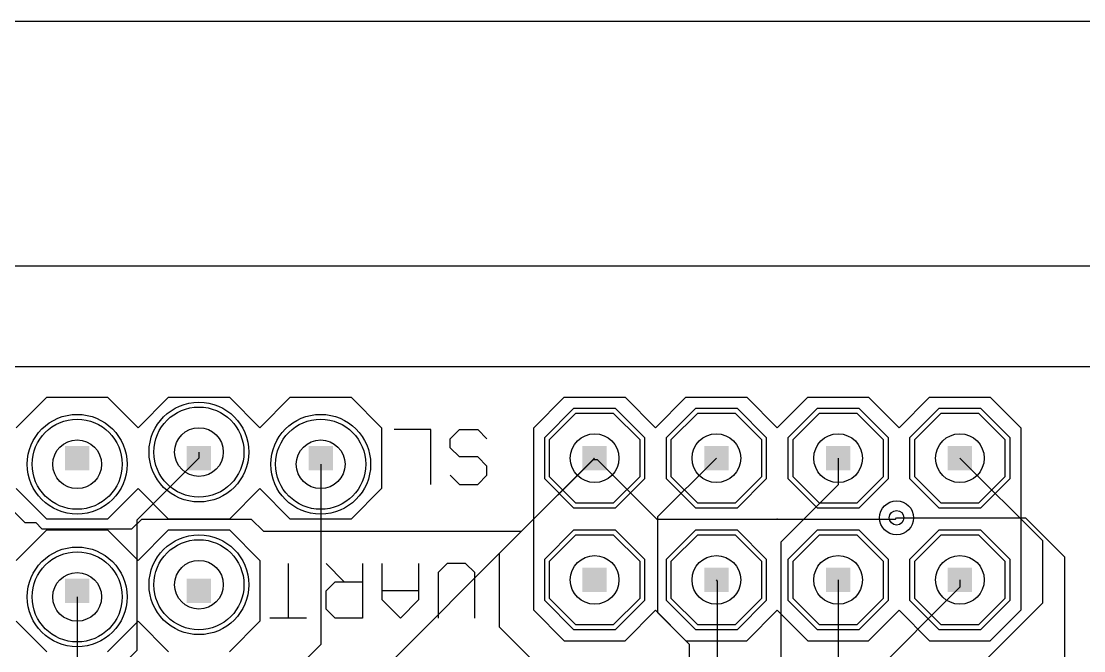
# Model space of a CAD drawing. Extents: x -2.5 to 58.7, y -2.3 to 56.7.
# Drawn here: x 22.33 to 44.49, y 43.61 to 56.74 of the extents above; entities that cross this region are included whole.
import ezdxf

# ---------------------------------------------------------------- set-up
doc = ezdxf.new("R2010")
doc.units = 0
for name, color, linetype in [('1', 22, 'CONTINUOUS'), ('16', 175, 'CONTINUOUS'), ('17', 82, 'CONTINUOUS'), ('18', 82, 'CONTINUOUS'), ('20', 7, 'CONTINUOUS'), ('21', 253, 'CONTINUOUS'), ('23', 7, 'CONTINUOUS'), ('25', 253, 'CONTINUOUS'), ('29', 253, 'CONTINUOUS'), ('30', 253, 'CONTINUOUS'), ('44', 253, 'CONTINUOUS'), ('51', 253, 'CONTINUOUS')]:
    doc.layers.add(name, color=color, linetype=linetype)

# ---------------------------------------------------------------- blocks, each defined once
blk = doc.blocks.new('RECT')
blk.add_solid([(-0.5, -0.5), (0.5, -0.5), (-0.5, 0.5), (0.5, 0.5)])
blk = doc.blocks.new('OCTAGONP')
blk.add_lwpolyline([(-0.5, -0.2071), (-0.5, 0.2071), (-0.2071, 0.5), (0.2071, 0.5), (0.5, 0.2071), (0.5, -0.2071), (0.2071, -0.5), (-0.2071, -0.5)], close=True)
blk = doc.blocks.new('ROUNDP')
blk.add_circle((0, 0), 0.5)
blk = doc.blocks.new('ROUNDV')
blk.add_circle((0, 0), 0.5)

msp = doc.modelspace()

# ---------------------------------------------------------------- linework, layer by layer
at = {"layer": '1'}
for p, q in [((-0.889, 51.6382), (58.7248, 51.6382)), ((26.035, 47.752), (26.035, 47.625)), ((26.035, 47.625), (24.7396, 46.3296)), ((28.575, 47.498), (28.575, 43.7388)), ((32.3088, 45.6438), (34.29, 47.625)), ((35.6108, 46.4058), (36.83, 47.625)), ((39.37, 47.625), (39.37, 47.0662)), ((39.37, 47.0662), (38.1762, 45.8724)), ((24.7396, 46.3296), (24.7396, 43.6118)), ((35.6108, 44.3992), (35.6108, 46.4058)), ((40.5892, 46.3804), (43.2816, 46.3804)), ((43.2816, 46.3804), (44.0944, 45.5676)), ((38.1762, 45.8724), (38.1762, 42.3672)), ((32.3088, 44.0944), (32.3088, 45.6438)), ((44.0944, 45.5676), (44.0944, 43.0276)), ((36.8554, 45.0596), (36.83, 45.085)), ((36.8554, 40.386), (36.8554, 45.0596)), ((39.37, 45.085), (39.37, 40.8686)), ((36.2712, 43.7388), (35.6108, 44.3992)), ((34.6534, 41.7498), (32.3088, 44.0944)), ((28.575, 43.7388), (26.8478, 42.0116)), ((36.2712, 40.4622), (36.2712, 43.7388)), ((24.7396, 43.6118), (24.2062, 43.0784))]:
    msp.add_line(p, q, dxfattribs=at)
at = {"layer": '16'}
for p, q in [((-2.4638, 56.7436), (51.3588, 56.7436)), ((20.955, 47.7266), (22.4028, 46.2788)), ((32.766, 46.101), (34.2646, 47.5996)), ((34.2646, 47.5996), (34.29, 47.625)), ((34.2646, 47.5996), (34.3408, 47.5996)), ((34.3408, 47.5996), (35.5854, 46.355)), ((43.6372, 45.8978), (41.91, 47.625)), ((24.638, 46.1518), (24.8412, 46.355)), ((24.8412, 46.355), (27.1272, 46.355)), ((27.1272, 46.355), (27.3812, 46.101)), ((35.5854, 46.355), (40.5638, 46.355)), ((40.5638, 46.355), (40.5892, 46.3804)), ((22.4028, 46.2788), (22.6314, 46.2788)), ((22.6314, 46.2788), (22.7584, 46.1518)), ((22.7584, 46.1518), (24.638, 46.1518)), ((27.305, 40.64), (32.766, 46.101)), ((27.3812, 46.101), (32.766, 46.101)), ((43.6372, 44.6024), (43.6372, 45.8978)), ((41.91, 45.085), (41.91, 44.9326)), ((41.91, 44.9326), (38.227, 41.2496)), ((23.495, 44.7294), (23.495, 32.131)), ((33.401, 34.3662), (43.6372, 44.6024))]:
    msp.add_line(p, q, dxfattribs=at)
at = {"layer": '20'}
msp.add_line((48.03, 49.53), (1.5, 49.53), dxfattribs=at)
at = {"layer": '21'}
for p, q in [((22.225, 48.26), (22.86, 48.895)), ((22.86, 48.895), (24.13, 48.895)), ((24.13, 48.895), (24.765, 48.26)), ((24.765, 48.26), (25.4, 48.895)), ((25.4, 48.895), (26.67, 48.895)), ((26.67, 48.895), (27.305, 48.26)), ((27.94, 48.895), (27.305, 48.26)), ((27.94, 48.895), (29.21, 48.895)), ((29.21, 48.895), (29.845, 48.26)), ((33.02, 48.26), (33.655, 48.895)), ((33.655, 48.895), (34.925, 48.895)), ((34.925, 48.895), (35.56, 48.26)), ((35.56, 48.26), (36.195, 48.895)), ((36.195, 48.895), (37.465, 48.895)), ((37.465, 48.895), (38.1, 48.26)), ((38.1, 48.26), (38.735, 48.895)), ((38.735, 48.895), (40.005, 48.895)), ((40.005, 48.895), (40.64, 48.26)), ((40.64, 48.26), (41.275, 48.895)), ((41.275, 48.895), (42.545, 48.895)), ((42.545, 48.895), (43.18, 48.26)), ((29.845, 48.26), (29.845, 46.99)), ((33.02, 44.45), (33.02, 48.26)), ((43.18, 48.26), (43.18, 44.45)), ((22.86, 46.355), (22.225, 46.99)), ((24.765, 46.99), (24.13, 46.355)), ((25.4, 46.355), (24.765, 46.99)), ((27.305, 46.99), (26.67, 46.355)), ((27.305, 46.99), (27.94, 46.355)), ((29.845, 46.99), (29.21, 46.355)), ((24.13, 46.355), (22.86, 46.355)), ((26.67, 46.355), (25.4, 46.355)), ((29.21, 46.355), (27.94, 46.355)), ((22.225, 45.4914), (22.86, 46.1264)), ((22.86, 46.1264), (24.13, 46.1264)), ((24.13, 46.1264), (24.765, 45.4914)), ((24.765, 45.4914), (25.4, 46.1264)), ((25.4, 46.1264), (26.67, 46.1264)), ((26.67, 46.1264), (27.305, 45.4914)), ((27.305, 45.4914), (27.305, 44.2214)), ((33.02, 44.45), (33.655, 43.815)), ((34.925, 43.815), (35.56, 44.45)), ((35.56, 44.45), (36.195, 43.815)), ((37.465, 43.815), (38.1, 44.45)), ((38.1, 44.45), (38.735, 43.815)), ((40.005, 43.815), (40.64, 44.45)), ((40.64, 44.45), (41.275, 43.815)), ((42.545, 43.815), (43.18, 44.45)), ((22.86, 43.5864), (22.225, 44.2214)), ((24.765, 44.2214), (24.13, 43.5864)), ((25.4, 43.5864), (24.765, 44.2214)), ((27.305, 44.2214), (26.67, 43.5864)), ((33.655, 43.815), (34.925, 43.815)), ((36.195, 43.815), (37.465, 43.815)), ((38.735, 43.815), (40.005, 43.815)), ((41.275, 43.815), (42.545, 43.815))]:
    msp.add_line(p, q, dxfattribs=at)
at = {"layer": '23'}
msp.add_point((38.1, 46.355), dxfattribs=at)
at = {"layer": '25'}
for p, q in [((30.8727, 48.2219), (30.1101, 48.2219)), ((30.8727, 47.0779), (30.8727, 48.2219)), ((31.2795, 48.0312), (31.4701, 48.2219)), ((31.4701, 48.2219), (31.8514, 48.2219)), ((31.8514, 48.2219), (32.0421, 48.0312)), ((31.2795, 47.8406), (31.2795, 48.0312)), ((31.4701, 47.6499), (31.2795, 47.8406)), ((31.8514, 47.6499), (31.4701, 47.6499)), ((32.0421, 47.4593), (31.8514, 47.6499)), ((32.0421, 47.2686), (32.0421, 47.4593)), ((31.2795, 47.2686), (31.4701, 47.0779)), ((31.8514, 47.0779), (32.0421, 47.2686)), ((31.4701, 47.0779), (31.8514, 47.0779)), ((27.8986, 45.4279), (27.8986, 44.2839)), ((29.068, 45.0466), (28.6867, 45.4279)), ((29.4493, 45.4279), (29.4493, 44.2839)), ((29.8561, 44.6653), (29.8561, 45.4279)), ((30.6187, 45.4279), (30.6187, 44.6653)), ((31.2161, 45.4279), (31.0255, 45.2372)), ((31.0255, 45.2372), (31.0255, 44.2839)), ((31.5974, 45.4279), (31.2161, 45.4279)), ((31.7881, 45.2372), (31.5974, 45.4279)), ((31.7881, 44.2839), (31.7881, 45.2372)), ((28.6867, 44.8559), (28.8773, 45.0466)), ((28.8773, 45.0466), (29.4493, 45.0466)), ((28.6867, 44.4746), (28.6867, 44.8559)), ((30.6187, 44.8559), (29.8561, 44.8559)), ((30.2374, 44.2839), (29.8561, 44.6653)), ((30.6187, 44.6653), (30.2374, 44.2839)), ((28.8773, 44.2839), (28.6867, 44.4746)), ((28.2799, 44.2839), (27.5173, 44.2839)), ((29.4493, 44.2839), (28.8773, 44.2839))]:
    msp.add_line(p, q, dxfattribs=at)
at = {"layer": '44'}
for centre, radius in [((26.035, 47.752), 0.508), ((34.29, 47.625), 0.508), ((36.83, 47.625), 0.508), ((39.37, 47.625), 0.508), ((41.91, 47.625), 0.508), ((23.495, 47.498), 0.508), ((28.575, 47.498), 0.508), ((40.5892, 46.3804), 0.1524), ((26.035, 44.9834), 0.508), ((34.29, 45.085), 0.508), ((36.83, 45.085), 0.508), ((39.37, 45.085), 0.508), ((41.91, 45.085), 0.508), ((23.495, 44.7294), 0.508)]:
    msp.add_circle(centre, radius, dxfattribs=at)

# ---------------------------------------------------------------- block references
at = {"layer": '17', "xscale": 1.8796, "yscale": 1.8796, "rotation": 90}
for p in [(26.035, 47.752), (26.035, 47.752), (23.495, 47.498), (23.495, 47.498), (28.575, 47.498), (28.575, 47.498), (26.035, 44.9834), (26.035, 44.9834), (23.495, 44.7294), (23.495, 44.7294)]:
    msp.add_blockref('ROUNDP', p, dxfattribs=at)
at = {"layer": '17', "xscale": 1.8796, "yscale": 1.8796}
for p in [(34.29, 47.625), (34.29, 47.625), (36.83, 47.625), (36.83, 47.625), (39.37, 47.625), (39.37, 47.625), (41.91, 47.625), (41.91, 47.625), (34.29, 45.085), (34.29, 45.085), (36.83, 45.085), (36.83, 45.085), (39.37, 45.085), (39.37, 45.085), (41.91, 45.085), (41.91, 45.085)]:
    msp.add_blockref('OCTAGONP', p, dxfattribs=at)
at = {"layer": '18', "xscale": 0.7112, "yscale": 0.7112}
msp.add_blockref('ROUNDV', (40.5892, 46.3804), dxfattribs=at)
msp.add_blockref('ROUNDV', (40.5892, 46.3804), dxfattribs=at)
at = {"layer": '29', "xscale": 2.0828, "yscale": 2.0828, "rotation": 90}
for p in [(26.035, 47.752), (23.495, 47.498), (28.575, 47.498), (26.035, 44.9834), (23.495, 44.7294)]:
    msp.add_blockref('ROUNDP', p, dxfattribs=at)
at = {"layer": '29', "xscale": 2.0828, "yscale": 2.0828}
for p in [(34.29, 47.625), (36.83, 47.625), (39.37, 47.625), (41.91, 47.625), (34.29, 45.085), (36.83, 45.085), (39.37, 45.085), (41.91, 45.085)]:
    msp.add_blockref('OCTAGONP', p, dxfattribs=at)
at = {"layer": '30', "xscale": 2.0828, "yscale": 2.0828, "rotation": 90}
for p in [(26.035, 47.752), (23.495, 47.498), (28.575, 47.498), (26.035, 44.9834), (23.495, 44.7294)]:
    msp.add_blockref('ROUNDP', p, dxfattribs=at)
at = {"layer": '30', "xscale": 2.0828, "yscale": 2.0828}
for p in [(34.29, 47.625), (36.83, 47.625), (39.37, 47.625), (41.91, 47.625), (34.29, 45.085), (36.83, 45.085), (39.37, 45.085), (41.91, 45.085)]:
    msp.add_blockref('OCTAGONP', p, dxfattribs=at)
at = {"layer": '51', "xscale": 0.508, "yscale": 0.508}
for p in [(23.495, 47.625), (26.035, 47.625), (28.575, 47.625), (34.29, 47.625), (36.83, 47.625), (39.37, 47.625), (41.91, 47.625), (34.29, 45.085), (36.83, 45.085), (39.37, 45.085), (41.91, 45.085), (23.495, 44.8564), (26.035, 44.8564)]:
    msp.add_blockref('RECT', p, dxfattribs=at)

doc.saveas('drawing.dxf')
